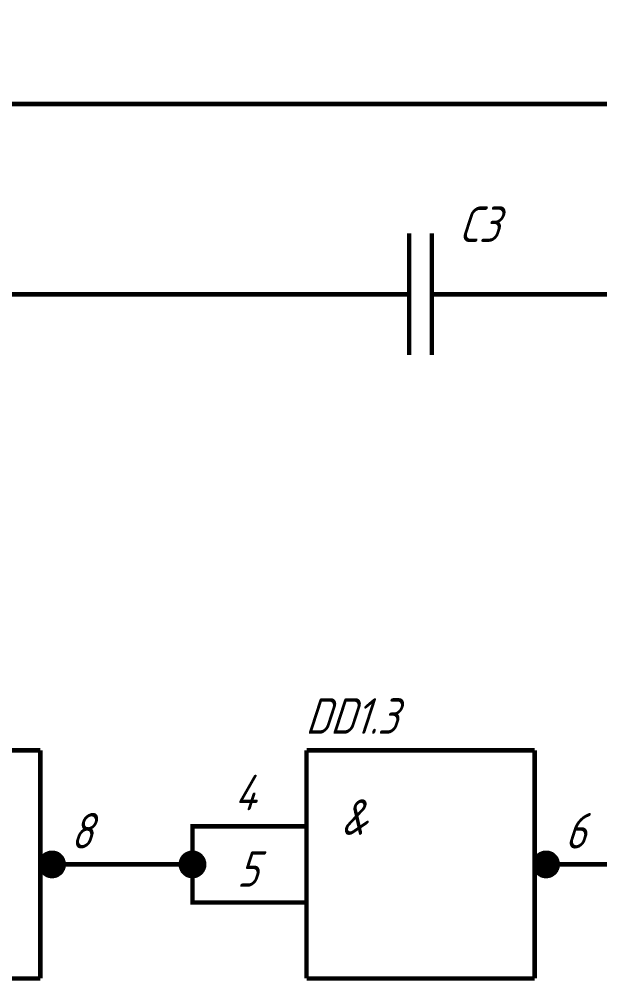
# Model space of a CAD drawing. Header units: millimetres. Extents: x 0 to 420, y 0 to 297.
# Drawn here: x 296.1 to 334.3, y 102.3 to 165.6 of the extents above; entities that cross this region are included whole.
import ezdxf

# ---------------------------------------------------------------- set-up
doc = ezdxf.new("R2010")
doc.units = ezdxf.units.MM
doc.layers.add('Sheet', color=255, linetype='Continuous')
doc.styles.add('GOST', font='', dxfattribs={"oblique": 18})
doc.styles.get('GOST').set_extended_font_data('GOST type A')

msp = doc.modelspace()

# ---------------------------------------------------------------- linework, layer by layer
at = {"layer": 'Sheet'}
for points, const_width in [([(162.53, 239.999), (152.515, 239.999), (152.515, 159.999), (226.999, 159.999), (372.485, 159.999), (372.485, 109.983), (369.993, 109.983)], 0.3), ([(321.737, 151.498), (321.737, 147.489)], 0.3), ([(323.23, 147.489), (323.23, 151.498)], 0.3), ([(317.481, 147.489), (240, 147.489), (240, 122.492)], 0.3), ([(321.737, 147.489), (317.481, 147.489)], 0.3), ([(321.737, 147.489), (321.737, 143.492)], 0.3), ([(323.23, 147.489), (327.485, 147.489)], 0.3), ([(323.23, 147.489), (323.23, 143.492)], 0.3), ([(344.978, 107.49), (339.981, 107.49), (339.981, 109.994), (339.981, 112.498), (339.981, 147.489), (327.485, 147.489)], 0.3), ([(282.496, 117.495), (297.485, 117.495)], 0.3), ([(297.485, 117.495), (297.485, 102.492)], 0.3), ([(314.989, 102.492), (314.989, 117.495)], 0.3), ([(314.989, 117.495), (329.989, 117.495)], 0.3), ([(329.989, 117.495), (329.989, 102.492)], 0.3), ([(302.493, 109.994), (307.489, 109.994), (307.489, 112.498), (309.993, 112.498)], 0.3), ([(314.989, 112.498), (309.993, 112.498)], 0.3), ([(298.249, 110.757), (298.215, 110.757), (298.17, 110.757), (298.136, 110.746), (298.091, 110.746), (298.058, 110.735), (298.024, 110.724), (297.99, 110.712), (297.957, 110.701), (297.923, 110.679), (297.889, 110.668), (297.856, 110.645), (297.822, 110.634), (297.799, 110.611), (297.766, 110.589), (297.732, 110.555), (297.71, 110.533), (297.687, 110.51), (297.665, 110.477), (297.642, 110.454), (297.62, 110.42), (297.597, 110.387), (297.575, 110.364), (297.564, 110.331), (297.541, 110.297), (297.53, 110.263), (297.519, 110.218), (297.507, 110.185), (297.496, 110.151), (297.496, 110.106), (297.485, 110.072), (297.485, 110.039), (297.485, 109.994)], 0.3), ([(297.485, 109.994), (297.485, 110.039), (297.485, 110.072), (297.496, 110.106), (297.496, 110.151), (297.507, 110.185), (297.519, 110.218), (297.53, 110.263), (297.541, 110.297), (297.564, 110.331), (297.575, 110.364), (297.597, 110.387), (297.62, 110.42), (297.642, 110.454), (297.665, 110.477), (297.687, 110.51), (297.71, 110.533), (297.732, 110.555), (297.766, 110.589), (297.799, 110.611), (297.822, 110.634), (297.856, 110.645), (297.889, 110.668), (297.923, 110.679), (297.957, 110.701), (297.99, 110.712), (298.024, 110.724), (298.058, 110.735), (298.091, 110.746), (298.136, 110.746), (298.17, 110.757), (298.215, 110.757), (298.249, 110.757)], 0.0991), ([(299.012, 109.994), (299.012, 110.039), (299.012, 110.072), (299.001, 110.106), (299.001, 110.151), (298.99, 110.185), (298.978, 110.218), (298.967, 110.263), (298.956, 110.297), (298.933, 110.331), (298.922, 110.364), (298.9, 110.387), (298.888, 110.42), (298.866, 110.454), (298.844, 110.477), (298.81, 110.51), (298.787, 110.533), (298.765, 110.555), (298.731, 110.589), (298.709, 110.611), (298.675, 110.634), (298.641, 110.645), (298.619, 110.668), (298.585, 110.679), (298.552, 110.701), (298.518, 110.712), (298.473, 110.724), (298.439, 110.735), (298.406, 110.746), (298.361, 110.746), (298.327, 110.757), (298.293, 110.757), (298.249, 110.757)], 0.3), ([(298.249, 110.757), (298.249, 110.757)], 0.0991), ([(298.249, 110.757), (298.293, 110.757), (298.327, 110.757), (298.361, 110.746), (298.406, 110.746), (298.439, 110.735), (298.473, 110.724), (298.518, 110.712), (298.552, 110.701), (298.585, 110.679), (298.619, 110.668), (298.641, 110.645), (298.675, 110.634), (298.709, 110.611), (298.731, 110.589), (298.765, 110.555), (298.787, 110.533), (298.81, 110.51), (298.844, 110.477), (298.866, 110.454), (298.888, 110.42), (298.9, 110.387), (298.922, 110.364), (298.933, 110.331), (298.956, 110.297), (298.967, 110.263), (298.978, 110.218), (298.99, 110.185), (299.001, 110.151), (299.001, 110.106), (299.012, 110.072), (299.012, 110.039), (299.012, 109.994)], 0.0991), ([(306.725, 109.994), (306.725, 110.039), (306.725, 110.072), (306.737, 110.106), (306.737, 110.151), (306.748, 110.185), (306.759, 110.218), (306.77, 110.263), (306.781, 110.297), (306.804, 110.331), (306.815, 110.364), (306.838, 110.387), (306.849, 110.42), (306.871, 110.454), (306.894, 110.477), (306.927, 110.51), (306.95, 110.533), (306.972, 110.555), (307.006, 110.589), (307.028, 110.611), (307.062, 110.634), (307.096, 110.645), (307.118, 110.668), (307.152, 110.679), (307.186, 110.701), (307.219, 110.712), (307.264, 110.724), (307.298, 110.735), (307.332, 110.746), (307.376, 110.746), (307.41, 110.757), (307.444, 110.757), (307.489, 110.757)], 0.3), ([(306.725, 109.994), (306.725, 110.039), (306.725, 110.072), (306.737, 110.106), (306.737, 110.151), (306.748, 110.185), (306.759, 110.218), (306.77, 110.263), (306.781, 110.297), (306.804, 110.331), (306.815, 110.364), (306.838, 110.387), (306.849, 110.42), (306.871, 110.454), (306.894, 110.477), (306.927, 110.51), (306.95, 110.533), (306.972, 110.555), (307.006, 110.589), (307.028, 110.611), (307.062, 110.634), (307.096, 110.645), (307.118, 110.668), (307.152, 110.679), (307.186, 110.701), (307.219, 110.712), (307.264, 110.724), (307.298, 110.735), (307.332, 110.746), (307.376, 110.746), (307.41, 110.757), (307.444, 110.757), (307.489, 110.757)], 0.3), ([(306.725, 109.994), (306.725, 110.039), (306.725, 110.072), (306.737, 110.106), (306.737, 110.151), (306.748, 110.185), (306.759, 110.218), (306.77, 110.263), (306.781, 110.297), (306.804, 110.331), (306.815, 110.364), (306.838, 110.387), (306.849, 110.42), (306.871, 110.454), (306.894, 110.477), (306.927, 110.51), (306.95, 110.533), (306.972, 110.555), (307.006, 110.589), (307.028, 110.611), (307.062, 110.634), (307.096, 110.645), (307.118, 110.668), (307.152, 110.679), (307.186, 110.701), (307.219, 110.712), (307.264, 110.724), (307.298, 110.735), (307.332, 110.746), (307.376, 110.746), (307.41, 110.757), (307.444, 110.757), (307.489, 110.757)], 0.3), ([(306.725, 109.994), (306.725, 110.039), (306.725, 110.072), (306.737, 110.106), (306.737, 110.151), (306.748, 110.185), (306.759, 110.218), (306.77, 110.263), (306.781, 110.297), (306.804, 110.331), (306.815, 110.364), (306.838, 110.387), (306.849, 110.42), (306.871, 110.454), (306.894, 110.477), (306.927, 110.51), (306.95, 110.533), (306.972, 110.555), (307.006, 110.589), (307.028, 110.611), (307.062, 110.634), (307.096, 110.645), (307.118, 110.668), (307.152, 110.679), (307.186, 110.701), (307.219, 110.712), (307.264, 110.724), (307.298, 110.735), (307.332, 110.746), (307.376, 110.746), (307.41, 110.757), (307.444, 110.757), (307.489, 110.757)], 0.3), ([(306.725, 109.994), (306.725, 110.039), (306.725, 110.072), (306.737, 110.106), (306.737, 110.151), (306.748, 110.185), (306.759, 110.218), (306.77, 110.263), (306.781, 110.297), (306.804, 110.331), (306.815, 110.364), (306.838, 110.387), (306.849, 110.42), (306.871, 110.454), (306.894, 110.477), (306.927, 110.51), (306.95, 110.533), (306.972, 110.555), (307.006, 110.589), (307.028, 110.611), (307.062, 110.634), (307.096, 110.645), (307.118, 110.668), (307.152, 110.679), (307.186, 110.701), (307.219, 110.712), (307.264, 110.724), (307.298, 110.735), (307.332, 110.746), (307.376, 110.746), (307.41, 110.757), (307.444, 110.757), (307.489, 110.757)], 0.0991), ([(306.725, 109.994), (306.725, 110.039), (306.725, 110.072), (306.737, 110.106), (306.737, 110.151), (306.748, 110.185), (306.759, 110.218), (306.77, 110.263), (306.781, 110.297), (306.804, 110.331), (306.815, 110.364), (306.838, 110.387), (306.849, 110.42), (306.871, 110.454), (306.894, 110.477), (306.927, 110.51), (306.95, 110.533), (306.972, 110.555), (307.006, 110.589), (307.028, 110.611), (307.062, 110.634), (307.096, 110.645), (307.118, 110.668), (307.152, 110.679), (307.186, 110.701), (307.219, 110.712), (307.264, 110.724), (307.298, 110.735), (307.332, 110.746), (307.376, 110.746), (307.41, 110.757), (307.444, 110.757), (307.489, 110.757)], 0.0991), ([(306.725, 109.994), (306.725, 110.039), (306.725, 110.072), (306.737, 110.106), (306.737, 110.151), (306.748, 110.185), (306.759, 110.218), (306.77, 110.263), (306.781, 110.297), (306.804, 110.331), (306.815, 110.364), (306.838, 110.387), (306.849, 110.42), (306.871, 110.454), (306.894, 110.477), (306.927, 110.51), (306.95, 110.533), (306.972, 110.555), (307.006, 110.589), (307.028, 110.611), (307.062, 110.634), (307.096, 110.645), (307.118, 110.668), (307.152, 110.679), (307.186, 110.701), (307.219, 110.712), (307.264, 110.724), (307.298, 110.735), (307.332, 110.746), (307.376, 110.746), (307.41, 110.757), (307.444, 110.757), (307.489, 110.757)], 0.0991), ([(306.725, 109.994), (306.725, 110.039), (306.725, 110.072), (306.737, 110.106), (306.737, 110.151), (306.748, 110.185), (306.759, 110.218), (306.77, 110.263), (306.781, 110.297), (306.804, 110.331), (306.815, 110.364), (306.838, 110.387), (306.849, 110.42), (306.871, 110.454), (306.894, 110.477), (306.927, 110.51), (306.95, 110.533), (306.972, 110.555), (307.006, 110.589), (307.028, 110.611), (307.062, 110.634), (307.096, 110.645), (307.118, 110.668), (307.152, 110.679), (307.186, 110.701), (307.219, 110.712), (307.264, 110.724), (307.298, 110.735), (307.332, 110.746), (307.376, 110.746), (307.41, 110.757), (307.444, 110.757), (307.489, 110.757)], 0.0991), ([(307.489, 110.757), (307.489, 110.757)], 0.3), ([(307.489, 110.757), (307.522, 110.757), (307.567, 110.757), (307.601, 110.746), (307.646, 110.746), (307.68, 110.735), (307.713, 110.724), (307.747, 110.712), (307.781, 110.701), (307.814, 110.679), (307.848, 110.668), (307.882, 110.645), (307.915, 110.634), (307.938, 110.611), (307.972, 110.589), (308.005, 110.555), (308.028, 110.533), (308.05, 110.51), (308.073, 110.477), (308.095, 110.454), (308.118, 110.42), (308.14, 110.387), (308.162, 110.364), (308.174, 110.331), (308.196, 110.297), (308.207, 110.263), (308.219, 110.218), (308.23, 110.185), (308.241, 110.151), (308.241, 110.106), (308.252, 110.072), (308.252, 110.039), (308.252, 109.994)], 0.3), ([(307.489, 110.757), (307.489, 110.757)], 0.3), ([(307.489, 110.757), (307.522, 110.757), (307.567, 110.757), (307.601, 110.746), (307.646, 110.746), (307.68, 110.735), (307.713, 110.724), (307.747, 110.712), (307.781, 110.701), (307.814, 110.679), (307.848, 110.668), (307.882, 110.645), (307.915, 110.634), (307.938, 110.611), (307.972, 110.589), (308.005, 110.555), (308.028, 110.533), (308.05, 110.51), (308.073, 110.477), (308.095, 110.454), (308.118, 110.42), (308.14, 110.387), (308.162, 110.364), (308.174, 110.331), (308.196, 110.297), (308.207, 110.263), (308.219, 110.218), (308.23, 110.185), (308.241, 110.151), (308.241, 110.106), (308.252, 110.072), (308.252, 110.039), (308.252, 109.994)], 0.3), ([(307.489, 110.757), (307.489, 110.757)], 0.3), ([(307.489, 110.757), (307.522, 110.757), (307.567, 110.757), (307.601, 110.746), (307.646, 110.746), (307.68, 110.735), (307.713, 110.724), (307.747, 110.712), (307.781, 110.701), (307.814, 110.679), (307.848, 110.668), (307.882, 110.645), (307.915, 110.634), (307.938, 110.611), (307.972, 110.589), (308.005, 110.555), (308.028, 110.533), (308.05, 110.51), (308.073, 110.477), (308.095, 110.454), (308.118, 110.42), (308.14, 110.387), (308.162, 110.364), (308.174, 110.331), (308.196, 110.297), (308.207, 110.263), (308.219, 110.218), (308.23, 110.185), (308.241, 110.151), (308.241, 110.106), (308.252, 110.072), (308.252, 110.039), (308.252, 109.994)], 0.3), ([(307.489, 110.757), (307.489, 110.757)], 0.3), ([(307.489, 110.757), (307.522, 110.757), (307.567, 110.757), (307.601, 110.746), (307.646, 110.746), (307.68, 110.735), (307.713, 110.724), (307.747, 110.712), (307.781, 110.701), (307.814, 110.679), (307.848, 110.668), (307.882, 110.645), (307.915, 110.634), (307.938, 110.611), (307.972, 110.589), (308.005, 110.555), (308.028, 110.533), (308.05, 110.51), (308.073, 110.477), (308.095, 110.454), (308.118, 110.42), (308.14, 110.387), (308.162, 110.364), (308.174, 110.331), (308.196, 110.297), (308.207, 110.263), (308.219, 110.218), (308.23, 110.185), (308.241, 110.151), (308.241, 110.106), (308.252, 110.072), (308.252, 110.039), (308.252, 109.994)], 0.3), ([(307.489, 110.757), (307.489, 110.757)], 0.0991), ([(307.489, 110.757), (307.522, 110.757), (307.567, 110.757), (307.601, 110.746), (307.646, 110.746), (307.68, 110.735), (307.713, 110.724), (307.747, 110.712), (307.781, 110.701), (307.814, 110.679), (307.848, 110.668), (307.882, 110.645), (307.915, 110.634), (307.938, 110.611), (307.972, 110.589), (308.005, 110.555), (308.028, 110.533), (308.05, 110.51), (308.073, 110.477), (308.095, 110.454), (308.118, 110.42), (308.14, 110.387), (308.162, 110.364), (308.174, 110.331), (308.196, 110.297), (308.207, 110.263), (308.219, 110.218), (308.23, 110.185), (308.241, 110.151), (308.241, 110.106), (308.252, 110.072), (308.252, 110.039), (308.252, 109.994)], 0.0991), ([(307.489, 110.757), (307.489, 110.757)], 0.0991), ([(307.489, 110.757), (307.522, 110.757), (307.567, 110.757), (307.601, 110.746), (307.646, 110.746), (307.68, 110.735), (307.713, 110.724), (307.747, 110.712), (307.781, 110.701), (307.814, 110.679), (307.848, 110.668), (307.882, 110.645), (307.915, 110.634), (307.938, 110.611), (307.972, 110.589), (308.005, 110.555), (308.028, 110.533), (308.05, 110.51), (308.073, 110.477), (308.095, 110.454), (308.118, 110.42), (308.14, 110.387), (308.162, 110.364), (308.174, 110.331), (308.196, 110.297), (308.207, 110.263), (308.219, 110.218), (308.23, 110.185), (308.241, 110.151), (308.241, 110.106), (308.252, 110.072), (308.252, 110.039), (308.252, 109.994)], 0.0991), ([(307.489, 110.757), (307.489, 110.757)], 0.0991), ([(307.489, 110.757), (307.522, 110.757), (307.567, 110.757), (307.601, 110.746), (307.646, 110.746), (307.68, 110.735), (307.713, 110.724), (307.747, 110.712), (307.781, 110.701), (307.814, 110.679), (307.848, 110.668), (307.882, 110.645), (307.915, 110.634), (307.938, 110.611), (307.972, 110.589), (308.005, 110.555), (308.028, 110.533), (308.05, 110.51), (308.073, 110.477), (308.095, 110.454), (308.118, 110.42), (308.14, 110.387), (308.162, 110.364), (308.174, 110.331), (308.196, 110.297), (308.207, 110.263), (308.219, 110.218), (308.23, 110.185), (308.241, 110.151), (308.241, 110.106), (308.252, 110.072), (308.252, 110.039), (308.252, 109.994)], 0.0991), ([(307.489, 110.757), (307.489, 110.757)], 0.0991), ([(307.489, 110.757), (307.522, 110.757), (307.567, 110.757), (307.601, 110.746), (307.646, 110.746), (307.68, 110.735), (307.713, 110.724), (307.747, 110.712), (307.781, 110.701), (307.814, 110.679), (307.848, 110.668), (307.882, 110.645), (307.915, 110.634), (307.938, 110.611), (307.972, 110.589), (308.005, 110.555), (308.028, 110.533), (308.05, 110.51), (308.073, 110.477), (308.095, 110.454), (308.118, 110.42), (308.14, 110.387), (308.162, 110.364), (308.174, 110.331), (308.196, 110.297), (308.207, 110.263), (308.219, 110.218), (308.23, 110.185), (308.241, 110.151), (308.241, 110.106), (308.252, 110.072), (308.252, 110.039), (308.252, 109.994)], 0.0991), ([(330.741, 110.757), (330.707, 110.757), (330.662, 110.757), (330.629, 110.746), (330.584, 110.746), (330.55, 110.735), (330.516, 110.724), (330.483, 110.712), (330.449, 110.701), (330.415, 110.679), (330.382, 110.668), (330.348, 110.645), (330.326, 110.634), (330.292, 110.611), (330.258, 110.589), (330.236, 110.555), (330.213, 110.533), (330.18, 110.51), (330.157, 110.477), (330.135, 110.454), (330.112, 110.42), (330.101, 110.387), (330.079, 110.364), (330.067, 110.331), (330.045, 110.297), (330.034, 110.263), (330.022, 110.218), (330.011, 110.185), (330, 110.151), (330, 110.106), (329.989, 110.072), (329.989, 110.039), (329.989, 109.994)], 0.3), ([(329.989, 109.994), (329.989, 110.039), (329.989, 110.072), (330, 110.106), (330, 110.151), (330.011, 110.185), (330.022, 110.218), (330.034, 110.263), (330.045, 110.297), (330.067, 110.331), (330.079, 110.364), (330.101, 110.387), (330.112, 110.42), (330.135, 110.454), (330.157, 110.477), (330.18, 110.51), (330.213, 110.533), (330.236, 110.555), (330.258, 110.589), (330.292, 110.611), (330.326, 110.634), (330.348, 110.645), (330.382, 110.668), (330.415, 110.679), (330.449, 110.701), (330.483, 110.712), (330.516, 110.724), (330.55, 110.735), (330.584, 110.746), (330.629, 110.746), (330.662, 110.757), (330.707, 110.757), (330.741, 110.757)], 0.0991), ([(331.504, 109.994), (331.504, 110.039), (331.504, 110.072), (331.493, 110.106), (331.493, 110.151), (331.482, 110.185), (331.471, 110.218), (331.46, 110.263), (331.448, 110.297), (331.426, 110.331), (331.415, 110.364), (331.392, 110.387), (331.381, 110.42), (331.359, 110.454), (331.336, 110.477), (331.302, 110.51), (331.28, 110.533), (331.257, 110.555), (331.224, 110.589), (331.201, 110.611), (331.168, 110.634), (331.134, 110.645), (331.112, 110.668), (331.078, 110.679), (331.044, 110.701), (331.01, 110.712), (330.966, 110.724), (330.932, 110.735), (330.898, 110.746), (330.853, 110.746), (330.82, 110.757), (330.786, 110.757), (330.741, 110.757)], 0.3), ([(330.741, 110.757), (330.741, 110.757)], 0.0991), ([(330.741, 110.757), (330.786, 110.757), (330.82, 110.757), (330.853, 110.746), (330.898, 110.746), (330.932, 110.735), (330.966, 110.724), (331.01, 110.712), (331.044, 110.701), (331.078, 110.679), (331.112, 110.668), (331.134, 110.645), (331.168, 110.634), (331.201, 110.611), (331.224, 110.589), (331.257, 110.555), (331.28, 110.533), (331.302, 110.51), (331.336, 110.477), (331.359, 110.454), (331.381, 110.42), (331.392, 110.387), (331.415, 110.364), (331.426, 110.331), (331.448, 110.297), (331.46, 110.263), (331.471, 110.218), (331.482, 110.185), (331.493, 110.151), (331.493, 110.106), (331.504, 110.072), (331.504, 110.039), (331.504, 109.994)], 0.0991), ([(297.485, 109.994), (302.493, 109.994)], 0.3), ([(297.485, 109.994), (297.485, 109.96), (297.485, 109.915), (297.496, 109.881), (297.496, 109.837), (297.507, 109.803), (297.519, 109.769), (297.53, 109.735), (297.541, 109.702), (297.564, 109.668), (297.575, 109.634), (297.597, 109.601), (297.62, 109.567), (297.642, 109.545), (297.665, 109.511), (297.687, 109.477), (297.71, 109.455), (297.732, 109.432), (297.766, 109.41), (297.799, 109.387), (297.822, 109.365), (297.856, 109.342), (297.889, 109.32), (297.923, 109.309), (297.957, 109.286), (297.99, 109.275), (298.024, 109.264), (298.058, 109.253), (298.091, 109.241), (298.136, 109.241), (298.17, 109.23), (298.215, 109.23), (298.249, 109.23)], 0.3), ([(298.249, 109.23), (298.215, 109.23), (298.17, 109.23), (298.136, 109.241), (298.091, 109.241), (298.058, 109.253), (298.024, 109.264), (297.99, 109.275), (297.957, 109.286), (297.923, 109.309), (297.889, 109.32), (297.856, 109.342), (297.822, 109.365), (297.799, 109.387), (297.766, 109.41), (297.732, 109.432), (297.71, 109.455), (297.687, 109.477), (297.665, 109.511), (297.642, 109.545), (297.62, 109.567), (297.597, 109.601), (297.575, 109.634), (297.564, 109.668), (297.541, 109.702), (297.53, 109.735), (297.519, 109.769), (297.507, 109.803), (297.496, 109.837), (297.496, 109.881), (297.485, 109.915), (297.485, 109.96), (297.485, 109.994)], 0.0991), ([(297.485, 109.994), (297.485, 109.994)], 0.0991), ([(298.249, 109.23), (298.293, 109.23), (298.327, 109.23), (298.361, 109.241), (298.406, 109.241), (298.439, 109.253), (298.473, 109.264), (298.518, 109.275), (298.552, 109.286), (298.585, 109.309), (298.619, 109.32), (298.641, 109.342), (298.675, 109.365), (298.709, 109.387), (298.731, 109.41), (298.765, 109.432), (298.787, 109.455), (298.81, 109.477), (298.844, 109.511), (298.866, 109.545), (298.888, 109.567), (298.9, 109.601), (298.922, 109.634), (298.933, 109.668), (298.956, 109.702), (298.967, 109.735), (298.978, 109.769), (298.99, 109.803), (299.001, 109.837), (299.001, 109.881), (299.012, 109.915), (299.012, 109.96), (299.012, 109.994)], 0.3), ([(299.012, 109.994), (299.012, 109.96), (299.012, 109.915), (299.001, 109.881), (299.001, 109.837), (298.99, 109.803), (298.978, 109.769), (298.967, 109.735), (298.956, 109.702), (298.933, 109.668), (298.922, 109.634), (298.9, 109.601), (298.888, 109.567), (298.866, 109.545), (298.844, 109.511), (298.81, 109.477), (298.787, 109.455), (298.765, 109.432), (298.731, 109.41), (298.709, 109.387), (298.675, 109.365), (298.641, 109.342), (298.619, 109.32), (298.585, 109.309), (298.552, 109.286), (298.518, 109.275), (298.473, 109.264), (298.439, 109.253), (298.406, 109.241), (298.361, 109.241), (298.327, 109.23), (298.293, 109.23), (298.249, 109.23)], 0.0991), ([(299.012, 109.994), (299.012, 109.994), (299.012, 109.994), (299.012, 109.994), (299.012, 109.994), (299.012, 109.994), (299.012, 109.994), (299.012, 109.994), (299.012, 109.994), (299.012, 109.994), (299.012, 109.994), (299.012, 109.994), (299.012, 109.994), (299.012, 109.994), (299.012, 109.994), (299.012, 109.994), (299.012, 109.994), (299.012, 109.994), (299.012, 109.994), (299.012, 109.994), (299.012, 109.994), (299.012, 109.994), (299.012, 109.994), (299.012, 109.994), (299.012, 109.994), (299.012, 109.994), (299.012, 109.994), (299.012, 109.994), (299.012, 109.994), (299.012, 109.994), (299.012, 109.994), (299.012, 109.994), (299.012, 109.994)], 0.0991), ([(299.012, 109.994), (299.012, 109.994)], 0.0991), ([(307.489, 109.23), (307.444, 109.23), (307.41, 109.23), (307.376, 109.241), (307.332, 109.241), (307.298, 109.253), (307.264, 109.264), (307.219, 109.275), (307.186, 109.286), (307.152, 109.309), (307.118, 109.32), (307.096, 109.342), (307.062, 109.365), (307.028, 109.387), (307.006, 109.41), (306.972, 109.432), (306.95, 109.455), (306.927, 109.477), (306.894, 109.511), (306.871, 109.545), (306.849, 109.567), (306.838, 109.601), (306.815, 109.634), (306.804, 109.668), (306.781, 109.702), (306.77, 109.735), (306.759, 109.769), (306.748, 109.803), (306.737, 109.837), (306.737, 109.881), (306.725, 109.915), (306.725, 109.96), (306.725, 109.994)], 0.3), ([(306.725, 109.994), (306.725, 109.994)], 0.3), ([(307.489, 109.23), (307.444, 109.23), (307.41, 109.23), (307.376, 109.241), (307.332, 109.241), (307.298, 109.253), (307.264, 109.264), (307.219, 109.275), (307.186, 109.286), (307.152, 109.309), (307.118, 109.32), (307.096, 109.342), (307.062, 109.365), (307.028, 109.387), (307.006, 109.41), (306.972, 109.432), (306.95, 109.455), (306.927, 109.477), (306.894, 109.511), (306.871, 109.545), (306.849, 109.567), (306.838, 109.601), (306.815, 109.634), (306.804, 109.668), (306.781, 109.702), (306.77, 109.735), (306.759, 109.769), (306.748, 109.803), (306.737, 109.837), (306.737, 109.881), (306.725, 109.915), (306.725, 109.96), (306.725, 109.994)], 0.3), ([(306.725, 109.994), (306.725, 109.994)], 0.3), ([(307.489, 109.23), (307.444, 109.23), (307.41, 109.23), (307.376, 109.241), (307.332, 109.241), (307.298, 109.253), (307.264, 109.264), (307.219, 109.275), (307.186, 109.286), (307.152, 109.309), (307.118, 109.32), (307.096, 109.342), (307.062, 109.365), (307.028, 109.387), (307.006, 109.41), (306.972, 109.432), (306.95, 109.455), (306.927, 109.477), (306.894, 109.511), (306.871, 109.545), (306.849, 109.567), (306.838, 109.601), (306.815, 109.634), (306.804, 109.668), (306.781, 109.702), (306.77, 109.735), (306.759, 109.769), (306.748, 109.803), (306.737, 109.837), (306.737, 109.881), (306.725, 109.915), (306.725, 109.96), (306.725, 109.994)], 0.3), ([(306.725, 109.994), (306.725, 109.994)], 0.3), ([(307.489, 109.23), (307.444, 109.23), (307.41, 109.23), (307.376, 109.241), (307.332, 109.241), (307.298, 109.253), (307.264, 109.264), (307.219, 109.275), (307.186, 109.286), (307.152, 109.309), (307.118, 109.32), (307.096, 109.342), (307.062, 109.365), (307.028, 109.387), (307.006, 109.41), (306.972, 109.432), (306.95, 109.455), (306.927, 109.477), (306.894, 109.511), (306.871, 109.545), (306.849, 109.567), (306.838, 109.601), (306.815, 109.634), (306.804, 109.668), (306.781, 109.702), (306.77, 109.735), (306.759, 109.769), (306.748, 109.803), (306.737, 109.837), (306.737, 109.881), (306.725, 109.915), (306.725, 109.96), (306.725, 109.994)], 0.3), ([(306.725, 109.994), (306.725, 109.994)], 0.3), ([(307.489, 109.23), (307.444, 109.23), (307.41, 109.23), (307.376, 109.241), (307.332, 109.241), (307.298, 109.253), (307.264, 109.264), (307.219, 109.275), (307.186, 109.286), (307.152, 109.309), (307.118, 109.32), (307.096, 109.342), (307.062, 109.365), (307.028, 109.387), (307.006, 109.41), (306.972, 109.432), (306.95, 109.455), (306.927, 109.477), (306.894, 109.511), (306.871, 109.545), (306.849, 109.567), (306.838, 109.601), (306.815, 109.634), (306.804, 109.668), (306.781, 109.702), (306.77, 109.735), (306.759, 109.769), (306.748, 109.803), (306.737, 109.837), (306.737, 109.881), (306.725, 109.915), (306.725, 109.96), (306.725, 109.994)], 0.0991), ([(306.725, 109.994), (306.725, 109.994)], 0.0991), ([(307.489, 109.23), (307.444, 109.23), (307.41, 109.23), (307.376, 109.241), (307.332, 109.241), (307.298, 109.253), (307.264, 109.264), (307.219, 109.275), (307.186, 109.286), (307.152, 109.309), (307.118, 109.32), (307.096, 109.342), (307.062, 109.365), (307.028, 109.387), (307.006, 109.41), (306.972, 109.432), (306.95, 109.455), (306.927, 109.477), (306.894, 109.511), (306.871, 109.545), (306.849, 109.567), (306.838, 109.601), (306.815, 109.634), (306.804, 109.668), (306.781, 109.702), (306.77, 109.735), (306.759, 109.769), (306.748, 109.803), (306.737, 109.837), (306.737, 109.881), (306.725, 109.915), (306.725, 109.96), (306.725, 109.994)], 0.0991), ([(306.725, 109.994), (306.725, 109.994)], 0.0991), ([(307.489, 109.23), (307.444, 109.23), (307.41, 109.23), (307.376, 109.241), (307.332, 109.241), (307.298, 109.253), (307.264, 109.264), (307.219, 109.275), (307.186, 109.286), (307.152, 109.309), (307.118, 109.32), (307.096, 109.342), (307.062, 109.365), (307.028, 109.387), (307.006, 109.41), (306.972, 109.432), (306.95, 109.455), (306.927, 109.477), (306.894, 109.511), (306.871, 109.545), (306.849, 109.567), (306.838, 109.601), (306.815, 109.634), (306.804, 109.668), (306.781, 109.702), (306.77, 109.735), (306.759, 109.769), (306.748, 109.803), (306.737, 109.837), (306.737, 109.881), (306.725, 109.915), (306.725, 109.96), (306.725, 109.994)], 0.0991), ([(306.725, 109.994), (306.725, 109.994)], 0.0991), ([(307.489, 109.23), (307.444, 109.23), (307.41, 109.23), (307.376, 109.241), (307.332, 109.241), (307.298, 109.253), (307.264, 109.264), (307.219, 109.275), (307.186, 109.286), (307.152, 109.309), (307.118, 109.32), (307.096, 109.342), (307.062, 109.365), (307.028, 109.387), (307.006, 109.41), (306.972, 109.432), (306.95, 109.455), (306.927, 109.477), (306.894, 109.511), (306.871, 109.545), (306.849, 109.567), (306.838, 109.601), (306.815, 109.634), (306.804, 109.668), (306.781, 109.702), (306.77, 109.735), (306.759, 109.769), (306.748, 109.803), (306.737, 109.837), (306.737, 109.881), (306.725, 109.915), (306.725, 109.96), (306.725, 109.994)], 0.0991), ([(306.725, 109.994), (306.725, 109.994)], 0.0991), ([(308.252, 109.994), (308.252, 109.96), (308.252, 109.915), (308.241, 109.881), (308.241, 109.837), (308.23, 109.803), (308.219, 109.769), (308.207, 109.735), (308.196, 109.702), (308.174, 109.668), (308.162, 109.634), (308.14, 109.601), (308.118, 109.567), (308.095, 109.545), (308.073, 109.511), (308.05, 109.477), (308.028, 109.455), (308.005, 109.432), (307.972, 109.41), (307.938, 109.387), (307.915, 109.365), (307.882, 109.342), (307.848, 109.32), (307.814, 109.309), (307.781, 109.286), (307.747, 109.275), (307.713, 109.264), (307.68, 109.253), (307.646, 109.241), (307.601, 109.241), (307.567, 109.23), (307.522, 109.23), (307.489, 109.23)], 0.3), ([(307.489, 109.994), (307.489, 107.49), (309.993, 107.49)], 0.3), ([(308.252, 109.994), (308.252, 109.96), (308.252, 109.915), (308.241, 109.881), (308.241, 109.837), (308.23, 109.803), (308.219, 109.769), (308.207, 109.735), (308.196, 109.702), (308.174, 109.668), (308.162, 109.634), (308.14, 109.601), (308.118, 109.567), (308.095, 109.545), (308.073, 109.511), (308.05, 109.477), (308.028, 109.455), (308.005, 109.432), (307.972, 109.41), (307.938, 109.387), (307.915, 109.365), (307.882, 109.342), (307.848, 109.32), (307.814, 109.309), (307.781, 109.286), (307.747, 109.275), (307.713, 109.264), (307.68, 109.253), (307.646, 109.241), (307.601, 109.241), (307.567, 109.23), (307.522, 109.23), (307.489, 109.23)], 0.3), ([(308.252, 109.994), (308.252, 109.96), (308.252, 109.915), (308.241, 109.881), (308.241, 109.837), (308.23, 109.803), (308.219, 109.769), (308.207, 109.735), (308.196, 109.702), (308.174, 109.668), (308.162, 109.634), (308.14, 109.601), (308.118, 109.567), (308.095, 109.545), (308.073, 109.511), (308.05, 109.477), (308.028, 109.455), (308.005, 109.432), (307.972, 109.41), (307.938, 109.387), (307.915, 109.365), (307.882, 109.342), (307.848, 109.32), (307.814, 109.309), (307.781, 109.286), (307.747, 109.275), (307.713, 109.264), (307.68, 109.253), (307.646, 109.241), (307.601, 109.241), (307.567, 109.23), (307.522, 109.23), (307.489, 109.23)], 0.3), ([(308.252, 109.994), (308.252, 109.96), (308.252, 109.915), (308.241, 109.881), (308.241, 109.837), (308.23, 109.803), (308.219, 109.769), (308.207, 109.735), (308.196, 109.702), (308.174, 109.668), (308.162, 109.634), (308.14, 109.601), (308.118, 109.567), (308.095, 109.545), (308.073, 109.511), (308.05, 109.477), (308.028, 109.455), (308.005, 109.432), (307.972, 109.41), (307.938, 109.387), (307.915, 109.365), (307.882, 109.342), (307.848, 109.32), (307.814, 109.309), (307.781, 109.286), (307.747, 109.275), (307.713, 109.264), (307.68, 109.253), (307.646, 109.241), (307.601, 109.241), (307.567, 109.23), (307.522, 109.23), (307.489, 109.23)], 0.3), ([(308.252, 109.994), (308.252, 109.96), (308.252, 109.915), (308.241, 109.881), (308.241, 109.837), (308.23, 109.803), (308.219, 109.769), (308.207, 109.735), (308.196, 109.702), (308.174, 109.668), (308.162, 109.634), (308.14, 109.601), (308.118, 109.567), (308.095, 109.545), (308.073, 109.511), (308.05, 109.477), (308.028, 109.455), (308.005, 109.432), (307.972, 109.41), (307.938, 109.387), (307.915, 109.365), (307.882, 109.342), (307.848, 109.32), (307.814, 109.309), (307.781, 109.286), (307.747, 109.275), (307.713, 109.264), (307.68, 109.253), (307.646, 109.241), (307.601, 109.241), (307.567, 109.23), (307.522, 109.23), (307.489, 109.23)], 0.0991), ([(308.252, 109.994), (308.252, 109.96), (308.252, 109.915), (308.241, 109.881), (308.241, 109.837), (308.23, 109.803), (308.219, 109.769), (308.207, 109.735), (308.196, 109.702), (308.174, 109.668), (308.162, 109.634), (308.14, 109.601), (308.118, 109.567), (308.095, 109.545), (308.073, 109.511), (308.05, 109.477), (308.028, 109.455), (308.005, 109.432), (307.972, 109.41), (307.938, 109.387), (307.915, 109.365), (307.882, 109.342), (307.848, 109.32), (307.814, 109.309), (307.781, 109.286), (307.747, 109.275), (307.713, 109.264), (307.68, 109.253), (307.646, 109.241), (307.601, 109.241), (307.567, 109.23), (307.522, 109.23), (307.489, 109.23)], 0.0991), ([(308.252, 109.994), (308.252, 109.96), (308.252, 109.915), (308.241, 109.881), (308.241, 109.837), (308.23, 109.803), (308.219, 109.769), (308.207, 109.735), (308.196, 109.702), (308.174, 109.668), (308.162, 109.634), (308.14, 109.601), (308.118, 109.567), (308.095, 109.545), (308.073, 109.511), (308.05, 109.477), (308.028, 109.455), (308.005, 109.432), (307.972, 109.41), (307.938, 109.387), (307.915, 109.365), (307.882, 109.342), (307.848, 109.32), (307.814, 109.309), (307.781, 109.286), (307.747, 109.275), (307.713, 109.264), (307.68, 109.253), (307.646, 109.241), (307.601, 109.241), (307.567, 109.23), (307.522, 109.23), (307.489, 109.23)], 0.0991), ([(308.252, 109.994), (308.252, 109.96), (308.252, 109.915), (308.241, 109.881), (308.241, 109.837), (308.23, 109.803), (308.219, 109.769), (308.207, 109.735), (308.196, 109.702), (308.174, 109.668), (308.162, 109.634), (308.14, 109.601), (308.118, 109.567), (308.095, 109.545), (308.073, 109.511), (308.05, 109.477), (308.028, 109.455), (308.005, 109.432), (307.972, 109.41), (307.938, 109.387), (307.915, 109.365), (307.882, 109.342), (307.848, 109.32), (307.814, 109.309), (307.781, 109.286), (307.747, 109.275), (307.713, 109.264), (307.68, 109.253), (307.646, 109.241), (307.601, 109.241), (307.567, 109.23), (307.522, 109.23), (307.489, 109.23)], 0.0991), ([(308.252, 109.994), (308.252, 109.994), (308.252, 109.994), (308.252, 109.994), (308.252, 109.994), (308.252, 109.994), (308.252, 109.994), (308.252, 109.994), (308.252, 109.994), (308.252, 109.994), (308.252, 109.994), (308.252, 109.994), (308.252, 109.994), (308.252, 109.994), (308.252, 109.994), (308.252, 109.994), (308.252, 109.994), (308.252, 109.994), (308.252, 109.994), (308.252, 109.994), (308.252, 109.994), (308.252, 109.994), (308.252, 109.994), (308.252, 109.994), (308.252, 109.994), (308.252, 109.994), (308.252, 109.994), (308.252, 109.994), (308.252, 109.994), (308.252, 109.994), (308.252, 109.994), (308.252, 109.994), (308.252, 109.994)], 0.3), ([(308.252, 109.994), (308.252, 109.994)], 0.3), ([(308.252, 109.994), (308.252, 109.994), (308.252, 109.994), (308.252, 109.994), (308.252, 109.994), (308.252, 109.994), (308.252, 109.994), (308.252, 109.994), (308.252, 109.994), (308.252, 109.994), (308.252, 109.994), (308.252, 109.994), (308.252, 109.994), (308.252, 109.994), (308.252, 109.994), (308.252, 109.994), (308.252, 109.994), (308.252, 109.994), (308.252, 109.994), (308.252, 109.994), (308.252, 109.994), (308.252, 109.994), (308.252, 109.994), (308.252, 109.994), (308.252, 109.994), (308.252, 109.994), (308.252, 109.994), (308.252, 109.994), (308.252, 109.994), (308.252, 109.994), (308.252, 109.994), (308.252, 109.994), (308.252, 109.994)], 0.3), ([(308.252, 109.994), (308.252, 109.994)], 0.3), ([(308.252, 109.994), (308.252, 109.994), (308.252, 109.994), (308.252, 109.994), (308.252, 109.994), (308.252, 109.994), (308.252, 109.994), (308.252, 109.994), (308.252, 109.994), (308.252, 109.994), (308.252, 109.994), (308.252, 109.994), (308.252, 109.994), (308.252, 109.994), (308.252, 109.994), (308.252, 109.994), (308.252, 109.994), (308.252, 109.994), (308.252, 109.994), (308.252, 109.994), (308.252, 109.994), (308.252, 109.994), (308.252, 109.994), (308.252, 109.994), (308.252, 109.994), (308.252, 109.994), (308.252, 109.994), (308.252, 109.994), (308.252, 109.994), (308.252, 109.994), (308.252, 109.994), (308.252, 109.994), (308.252, 109.994)], 0.3), ([(308.252, 109.994), (308.252, 109.994)], 0.3), ([(308.252, 109.994), (308.252, 109.994), (308.252, 109.994), (308.252, 109.994), (308.252, 109.994), (308.252, 109.994), (308.252, 109.994), (308.252, 109.994), (308.252, 109.994), (308.252, 109.994), (308.252, 109.994), (308.252, 109.994), (308.252, 109.994), (308.252, 109.994), (308.252, 109.994), (308.252, 109.994), (308.252, 109.994), (308.252, 109.994), (308.252, 109.994), (308.252, 109.994), (308.252, 109.994), (308.252, 109.994), (308.252, 109.994), (308.252, 109.994), (308.252, 109.994), (308.252, 109.994), (308.252, 109.994), (308.252, 109.994), (308.252, 109.994), (308.252, 109.994), (308.252, 109.994), (308.252, 109.994), (308.252, 109.994)], 0.3), ([(308.252, 109.994), (308.252, 109.994)], 0.3), ([(308.252, 109.994), (308.252, 109.994), (308.252, 109.994), (308.252, 109.994), (308.252, 109.994), (308.252, 109.994), (308.252, 109.994), (308.252, 109.994), (308.252, 109.994), (308.252, 109.994), (308.252, 109.994), (308.252, 109.994), (308.252, 109.994), (308.252, 109.994), (308.252, 109.994), (308.252, 109.994), (308.252, 109.994), (308.252, 109.994), (308.252, 109.994), (308.252, 109.994), (308.252, 109.994), (308.252, 109.994), (308.252, 109.994), (308.252, 109.994), (308.252, 109.994), (308.252, 109.994), (308.252, 109.994), (308.252, 109.994), (308.252, 109.994), (308.252, 109.994), (308.252, 109.994), (308.252, 109.994), (308.252, 109.994)], 0.0991), ([(308.252, 109.994), (308.252, 109.994)], 0.0991), ([(308.252, 109.994), (308.252, 109.994), (308.252, 109.994), (308.252, 109.994), (308.252, 109.994), (308.252, 109.994), (308.252, 109.994), (308.252, 109.994), (308.252, 109.994), (308.252, 109.994), (308.252, 109.994), (308.252, 109.994), (308.252, 109.994), (308.252, 109.994), (308.252, 109.994), (308.252, 109.994), (308.252, 109.994), (308.252, 109.994), (308.252, 109.994), (308.252, 109.994), (308.252, 109.994), (308.252, 109.994), (308.252, 109.994), (308.252, 109.994), (308.252, 109.994), (308.252, 109.994), (308.252, 109.994), (308.252, 109.994), (308.252, 109.994), (308.252, 109.994), (308.252, 109.994), (308.252, 109.994), (308.252, 109.994)], 0.0991), ([(308.252, 109.994), (308.252, 109.994)], 0.0991), ([(308.252, 109.994), (308.252, 109.994), (308.252, 109.994), (308.252, 109.994), (308.252, 109.994), (308.252, 109.994), (308.252, 109.994), (308.252, 109.994), (308.252, 109.994), (308.252, 109.994), (308.252, 109.994), (308.252, 109.994), (308.252, 109.994), (308.252, 109.994), (308.252, 109.994), (308.252, 109.994), (308.252, 109.994), (308.252, 109.994), (308.252, 109.994), (308.252, 109.994), (308.252, 109.994), (308.252, 109.994), (308.252, 109.994), (308.252, 109.994), (308.252, 109.994), (308.252, 109.994), (308.252, 109.994), (308.252, 109.994), (308.252, 109.994), (308.252, 109.994), (308.252, 109.994), (308.252, 109.994), (308.252, 109.994)], 0.0991), ([(308.252, 109.994), (308.252, 109.994)], 0.0991), ([(308.252, 109.994), (308.252, 109.994), (308.252, 109.994), (308.252, 109.994), (308.252, 109.994), (308.252, 109.994), (308.252, 109.994), (308.252, 109.994), (308.252, 109.994), (308.252, 109.994), (308.252, 109.994), (308.252, 109.994), (308.252, 109.994), (308.252, 109.994), (308.252, 109.994), (308.252, 109.994), (308.252, 109.994), (308.252, 109.994), (308.252, 109.994), (308.252, 109.994), (308.252, 109.994), (308.252, 109.994), (308.252, 109.994), (308.252, 109.994), (308.252, 109.994), (308.252, 109.994), (308.252, 109.994), (308.252, 109.994), (308.252, 109.994), (308.252, 109.994), (308.252, 109.994), (308.252, 109.994), (308.252, 109.994)], 0.0991), ([(308.252, 109.994), (308.252, 109.994)], 0.0991), ([(329.989, 109.994), (334.985, 109.994)], 0.3), ([(329.989, 109.994), (329.989, 109.96), (329.989, 109.915), (330, 109.881), (330, 109.837), (330.011, 109.803), (330.022, 109.769), (330.034, 109.735), (330.045, 109.702), (330.067, 109.668), (330.079, 109.634), (330.101, 109.601), (330.112, 109.567), (330.135, 109.545), (330.157, 109.511), (330.18, 109.477), (330.213, 109.455), (330.236, 109.432), (330.258, 109.41), (330.292, 109.387), (330.326, 109.365), (330.348, 109.342), (330.382, 109.32), (330.415, 109.309), (330.449, 109.286), (330.483, 109.275), (330.516, 109.264), (330.55, 109.253), (330.584, 109.241), (330.629, 109.241), (330.662, 109.23), (330.707, 109.23), (330.741, 109.23)], 0.3), ([(330.741, 109.23), (330.707, 109.23), (330.662, 109.23), (330.629, 109.241), (330.584, 109.241), (330.55, 109.253), (330.516, 109.264), (330.483, 109.275), (330.449, 109.286), (330.415, 109.309), (330.382, 109.32), (330.348, 109.342), (330.326, 109.365), (330.292, 109.387), (330.258, 109.41), (330.236, 109.432), (330.213, 109.455), (330.18, 109.477), (330.157, 109.511), (330.135, 109.545), (330.112, 109.567), (330.101, 109.601), (330.079, 109.634), (330.067, 109.668), (330.045, 109.702), (330.034, 109.735), (330.022, 109.769), (330.011, 109.803), (330, 109.837), (330, 109.881), (329.989, 109.915), (329.989, 109.96), (329.989, 109.994)], 0.0991), ([(329.989, 109.994), (329.989, 109.994)], 0.0991), ([(330.741, 109.23), (330.786, 109.23), (330.82, 109.23), (330.853, 109.241), (330.898, 109.241), (330.932, 109.253), (330.966, 109.264), (331.01, 109.275), (331.044, 109.286), (331.078, 109.309), (331.112, 109.32), (331.134, 109.342), (331.168, 109.365), (331.201, 109.387), (331.224, 109.41), (331.257, 109.432), (331.28, 109.455), (331.302, 109.477), (331.336, 109.511), (331.359, 109.545), (331.381, 109.567), (331.392, 109.601), (331.415, 109.634), (331.426, 109.668), (331.448, 109.702), (331.46, 109.735), (331.471, 109.769), (331.482, 109.803), (331.493, 109.837), (331.493, 109.881), (331.504, 109.915), (331.504, 109.96), (331.504, 109.994)], 0.3), ([(331.504, 109.994), (331.504, 109.96), (331.504, 109.915), (331.493, 109.881), (331.493, 109.837), (331.482, 109.803), (331.471, 109.769), (331.46, 109.735), (331.448, 109.702), (331.426, 109.668), (331.415, 109.634), (331.392, 109.601), (331.381, 109.567), (331.359, 109.545), (331.336, 109.511), (331.302, 109.477), (331.28, 109.455), (331.257, 109.432), (331.224, 109.41), (331.201, 109.387), (331.168, 109.365), (331.134, 109.342), (331.112, 109.32), (331.078, 109.309), (331.044, 109.286), (331.01, 109.275), (330.966, 109.264), (330.932, 109.253), (330.898, 109.241), (330.853, 109.241), (330.82, 109.23), (330.786, 109.23), (330.741, 109.23)], 0.0991), ([(331.504, 109.994), (331.504, 109.994), (331.504, 109.994), (331.504, 109.994), (331.504, 109.994), (331.504, 109.994), (331.504, 109.994), (331.504, 109.994), (331.504, 109.994), (331.504, 109.994), (331.504, 109.994), (331.504, 109.994), (331.504, 109.994), (331.504, 109.994), (331.504, 109.994), (331.504, 109.994), (331.504, 109.994), (331.504, 109.994), (331.504, 109.994), (331.504, 109.994), (331.504, 109.994), (331.504, 109.994), (331.504, 109.994), (331.504, 109.994), (331.504, 109.994), (331.504, 109.994), (331.504, 109.994), (331.504, 109.994), (331.504, 109.994), (331.504, 109.994), (331.504, 109.994), (331.504, 109.994), (331.504, 109.994)], 0.0991), ([(331.504, 109.994), (331.504, 109.994)], 0.0991), ([(314.989, 107.49), (309.993, 107.49)], 0.3), ([(297.485, 102.492), (282.496, 102.492)], 0.3), ([(329.989, 102.492), (314.989, 102.492)], 0.3)]:
    msp.add_lwpolyline(points, dxfattribs=dict(at, const_width=const_width))
at = {"layer": 'Sheet', "const_width": 0.762}
for points in [[(297.881, 110, 1), (298.643, 110, 1)], [(307.119, 110, 1), (307.881, 110, 1)], [(330.381, 110, 1), (331.143, 110, 1)]]:
    msp.add_lwpolyline(points, format="xyb", close=True, dxfattribs=at)

# ---------------------------------------------------------------- texts
at = {"layer": 'Sheet', "style": 'GOST', "oblique": 18}
for s, height, p in [('C3', 2.3358, (324.97, 150.926)), ('DD1.3', 2.3358, (314.91, 118.584)), ('4', 2.336, (310.24, 113.554)), ('&', 2.336, (317.246, 111.936)), ('8', 2.336, (299.461, 111.038)), ('6', 2.336, (331.976, 111.038)), ('5', 2.336, (310.419, 108.523))]:
    msp.add_text(s, height=height, dxfattribs=at).set_placement(p)

doc.saveas('drawing.dxf')
